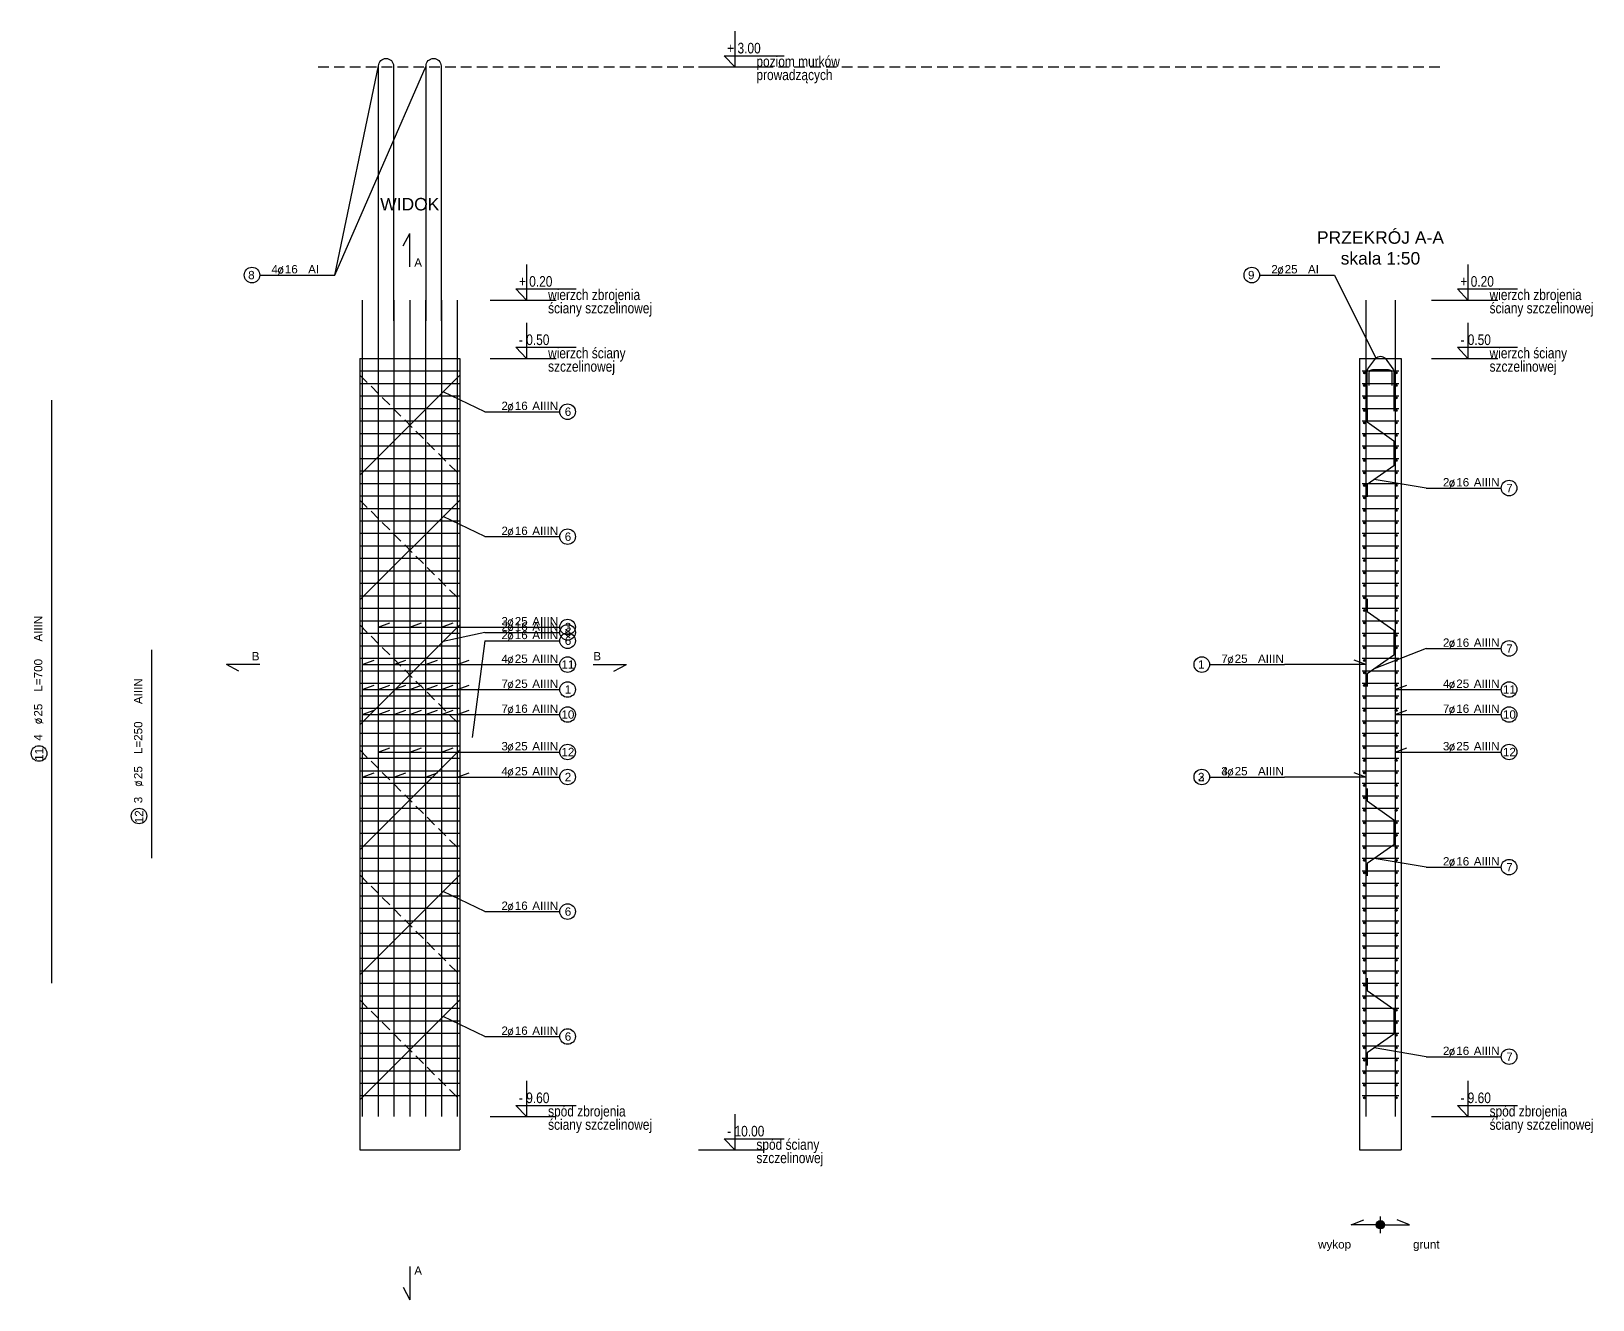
# Model space of a CAD drawing. Extents: x -5033 to 9347, y -16423 to -2430.
# Drawn here: x -1394 to 480, y -16423 to -14900 of the extents above; entities that cross this region are included whole.
import ezdxf
from ezdxf.enums import TextEntityAlignment as Align

# ---------------------------------------------------------------- set-up
doc = ezdxf.new("R2010")
doc.units = 0
doc.header["$MEASUREMENT"] = 0
doc.linetypes.add('DASHED', pattern=[19.05, 12.7, -6.35])
for name, color, linetype in [('__SOL-KOTY_WYSOKOSCIOWE', 4, 'CONTINUOUS'), ('__SOL-OPISY', 4, 'CONTINUOUS'), ('__SOL-PRZERYWANA', 253, 'DASHED'), ('__SOL-WIDOK', 4, 'CONTINUOUS'), ('__SOL-ZBROJENIE', 3, 'CONTINUOUS')]:
    doc.layers.add(name, color=color, linetype=linetype)
doc.styles.add('ARIAL', font='arial.ttf', dxfattribs={"height": 2.5})
doc.styles.add('SIMPLEX', font='SIMPLEX.SHX', dxfattribs={"width": 0.8})
doc.styles.get("Standard").update_dxf_attribs({"font": 'arial.ttf'})

# ---------------------------------------------------------------- blocks, each defined once
blk = doc.blocks.new('OPIS_PRET_BEZ_LINII')
at = {"layer": '__SOL-OPISY'}
blk.add_circle((25.7, 0), 9.36, dxfattribs=at)
at = {"layer": '__SOL-OPISY', "style": 'SIMPLEX', "width": 0.9}
blk.add_text(' %%c ', height=10, dxfattribs=at).set_placement((64.7, -4.8), align=Align.CENTER)
at = {"layer": '__SOL-OPISY', "style": 'ARIAL', "width": 0.8}
blk.add_attdef('NUMER', text='', height=10, dxfattribs=at).set_placement((25.7, 0), align=Align.MIDDLE)
blk.add_attdef('ILOSC', text='', height=10, dxfattribs=at).set_placement((56.9, -5.1), align=Align.RIGHT)
for tag, p in [('SREDNICA', (71, -5.1)), ('DLUGOSC', (95.1, -5.2)), ('STAL', (144.7, -5.2))]:
    blk.add_attdef(tag, p, '', height=10, dxfattribs=at)
blk = doc.blocks.new('OPIS_PRAWY')
at = {"layer": '__SOL-OPISY'}
blk.add_line((0, 0), (90, 0), dxfattribs=at)
blk.add_circle((99.4, 0), 9.36, dxfattribs=at)
at = {"layer": '__SOL-OPISY', "style": 'SIMPLEX', "width": 0.9}
blk.add_text(' %%c ', height=10, dxfattribs=at).set_placement((20.9, 0.5))
at = {"layer": '__SOL-OPISY', "style": 'ARIAL', "width": 0.8}
blk.add_attdef('ILOSC', text='', height=10, dxfattribs=at).set_placement((27.1, 0.1), align=Align.RIGHT)
for tag, p in [('SREDNICA', (35.4, 0.1)), ('STAL', (58.4, 0.5))]:
    blk.add_attdef(tag, p, '', height=10, dxfattribs=at)
for tag, p in [('NUMER', (99.4, 0)), ('DLUGOSC', (52.8, -6.1))]:
    blk.add_attdef(tag, text='', height=10, dxfattribs=at).set_placement(p, align=Align.MIDDLE)
blk = doc.blocks.new('OPIS_LEWY')
at = {"layer": '__SOL-OPISY'}
blk.add_line((-90, 0), (0, 0), dxfattribs=at)
blk.add_circle((-99.4, 0), 9.36, dxfattribs=at)
at = {"layer": '__SOL-OPISY', "style": 'SIMPLEX', "width": 0.9}
blk.add_text(' %%c ', height=10, dxfattribs=at).set_placement((-75, 0.5))
at = {"layer": '__SOL-OPISY', "style": 'ARIAL', "width": 0.8}
for tag, p in [('NUMER', (-99.4, 0)), ('DLUGOSC', (-58.9, -6.6))]:
    blk.add_attdef(tag, text='', height=10, dxfattribs=at).set_placement(p, align=Align.MIDDLE)
blk.add_attdef('ILOSC', text='', height=10, dxfattribs=at).set_placement((-74, 0.1), align=Align.RIGHT)
for tag, p in [('SREDNICA', (-65.8, 0.1)), ('STAL', (-42.7, 0.3))]:
    blk.add_attdef(tag, p, '', height=10, dxfattribs=at)
blk = doc.blocks.new('KOTA')
at = {"layer": '__SOL-KOTY_WYSOKOSCIOWE'}
for p, q in [((0, 33.4), (0, 0)), ((-34, 0), (28, 0)), ((0, 0), (-9.9, 10.4)), ((-9.9, 10.4), (46.5, 10.4))]:
    blk.add_line(p, q, dxfattribs=at)
at = {"layer": '__SOL-KOTY_WYSOKOSCIOWE', "style": 'ARIAL', "width": 0.8}
blk.add_attdef('RZEDNA', (500.5, 15.9), '', height=10.4, dxfattribs=at)

msp = doc.modelspace()

# ---------------------------------------------------------------- hatches: boundary and pattern name
at = {"layer": '__SOL-OPISY'}
msp.add_hatch(color=256, dxfattribs=at).paths.add_polyline_path([(230, -16333, 1), (220, -16333, 1)])
at = {"layer": '__SOL-ZBROJENIE'}
for points in [[(207.2, -15310.5, 1), (204.8, -15310.5, 1)], [(245.2, -15310.5, 1), (242.8, -15310.5, 1)], [(207.2, -15325.5, 1), (204.8, -15325.5, 1)], [(245.2, -15325.5, 1), (242.8, -15325.5, 1)], [(207.2, -15340.5, 1), (204.8, -15340.5, 1)], [(245.2, -15340.5, 1), (242.8, -15340.5, 1)], [(207.2, -15355.5, 1), (204.8, -15355.5, 1)], [(245.2, -15355.5, 1), (242.8, -15355.5, 1)], [(207.2, -15370.5, 1), (204.8, -15370.5, 1)], [(207.2, -15385.5, 1), (204.8, -15385.5, 1)], [(245.2, -15370.5, 1), (242.8, -15370.5, 1)], [(245.2, -15385.5, 1), (242.8, -15385.5, 1)], [(207.2, -15400.5, 1), (204.8, -15400.5, 1)], [(245.2, -15400.5, 1), (242.8, -15400.5, 1)], [(207.2, -15415.5, 1), (204.8, -15415.5, 1)], [(245.2, -15415.5, 1), (242.8, -15415.5, 1)], [(207.2, -15430.5, 1), (204.8, -15430.5, 1)], [(245.2, -15430.5, 1), (242.8, -15430.5, 1)], [(207.2, -15445.5, 1), (204.8, -15445.5, 1)], [(207.2, -15460.5, 1), (204.8, -15460.5, 1)], [(245.2, -15445.5, 1), (242.8, -15445.5, 1)], [(245.2, -15460.5, 1), (242.8, -15460.5, 1)], [(207.2, -15475.5, 1), (204.8, -15475.5, 1)], [(245.2, -15475.5, 1), (242.8, -15475.5, 1)], [(207.2, -15490.5, 1), (204.8, -15490.5, 1)], [(245.2, -15490.5, 1), (242.8, -15490.5, 1)], [(207.2, -15505.5, 1), (204.8, -15505.5, 1)], [(245.2, -15505.5, 1), (242.8, -15505.5, 1)], [(207.2, -15520.5, 1), (204.8, -15520.5, 1)], [(207.2, -15535.5, 1), (204.8, -15535.5, 1)], [(245.2, -15520.5, 1), (242.8, -15520.5, 1)], [(245.2, -15535.5, 1), (242.8, -15535.5, 1)], [(207.2, -15550.5, 1), (204.8, -15550.5, 1)], [(245.2, -15550.5, 1), (242.8, -15550.5, 1)], [(207.2, -15565.5, 1), (204.8, -15565.5, 1)], [(245.2, -15565.5, 1), (242.8, -15565.5, 1)], [(207.2, -15580.5, 1), (204.8, -15580.5, 1)], [(245.2, -15580.5, 1), (242.8, -15580.5, 1)], [(207.2, -15595.5, 1), (204.8, -15595.5, 1)], [(207.2, -15610.5, 1), (204.8, -15610.5, 1)], [(245.2, -15595.5, 1), (242.8, -15595.5, 1)], [(245.2, -15610.5, 1), (242.8, -15610.5, 1)], [(207.2, -15625.5, 1), (204.8, -15625.5, 1)], [(245.2, -15625.5, 1), (242.8, -15625.5, 1)], [(207.2, -15640.5, 1), (204.8, -15640.5, 1)], [(245.2, -15640.5, 1), (242.8, -15640.5, 1)], [(207.2, -15655.5, 1), (204.8, -15655.5, 1)], [(245.2, -15655.5, 1), (242.8, -15655.5, 1)], [(207.2, -15670.5, 1), (204.8, -15670.5, 1)], [(207.2, -15685.5, 1), (204.8, -15685.5, 1)], [(245.2, -15670.5, 1), (242.8, -15670.5, 1)], [(245.2, -15685.5, 1), (242.8, -15685.5, 1)], [(207.2, -15700.5, 1), (204.8, -15700.5, 1)], [(245.2, -15700.5, 1), (242.8, -15700.5, 1)], [(207.2, -15715.5, 1), (204.8, -15715.5, 1)], [(245.2, -15715.5, 1), (242.8, -15715.5, 1)], [(207.2, -15730.5, 1), (204.8, -15730.5, 1)], [(245.2, -15730.5, 1), (242.8, -15730.5, 1)], [(207.2, -15745.5, 1), (204.8, -15745.5, 1)], [(207.2, -15760.5, 1), (204.8, -15760.5, 1)], [(245.2, -15745.5, 1), (242.8, -15745.5, 1)], [(245.2, -15760.5, 1), (242.8, -15760.5, 1)], [(207.2, -15775.5, 1), (204.8, -15775.5, 1)], [(245.2, -15775.5, 1), (242.8, -15775.5, 1)], [(207.2, -15790.5, 1), (204.8, -15790.5, 1)], [(245.2, -15790.5, 1), (242.8, -15790.5, 1)], [(207.2, -15805.5, 1), (204.8, -15805.5, 1)], [(245.2, -15805.5, 1), (242.8, -15805.5, 1)], [(207.2, -15820.5, 1), (204.8, -15820.5, 1)], [(207.2, -15835.5, 1), (204.8, -15835.5, 1)], [(245.2, -15820.5, 1), (242.8, -15820.5, 1)], [(245.2, -15835.5, 1), (242.8, -15835.5, 1)], [(207.2, -15850.5, 1), (204.8, -15850.5, 1)], [(245.2, -15850.5, 1), (242.8, -15850.5, 1)], [(207.2, -15865.5, 1), (204.8, -15865.5, 1)], [(245.2, -15865.5, 1), (242.8, -15865.5, 1)], [(207.2, -15880.5, 1), (204.8, -15880.5, 1)], [(245.2, -15880.5, 1), (242.8, -15880.5, 1)], [(207.2, -15895.5, 1), (204.8, -15895.5, 1)], [(207.2, -15910.5, 1), (204.8, -15910.5, 1)], [(245.2, -15895.5, 1), (242.8, -15895.5, 1)], [(245.2, -15910.5, 1), (242.8, -15910.5, 1)], [(207.2, -15925.5, 1), (204.8, -15925.5, 1)], [(245.2, -15925.5, 1), (242.8, -15925.5, 1)], [(207.2, -15940.5, 1), (204.8, -15940.5, 1)], [(245.2, -15940.5, 1), (242.8, -15940.5, 1)], [(207.2, -15955.5, 1), (204.8, -15955.5, 1)], [(245.2, -15955.5, 1), (242.8, -15955.5, 1)], [(207.2, -15970.5, 1), (204.8, -15970.5, 1)], [(207.2, -15985.5, 1), (204.8, -15985.5, 1)], [(245.2, -15970.5, 1), (242.8, -15970.5, 1)], [(245.2, -15985.5, 1), (242.8, -15985.5, 1)], [(207.2, -16000.5, 1), (204.8, -16000.5, 1)], [(245.2, -16000.5, 1), (242.8, -16000.5, 1)], [(207.2, -16015.5, 1), (204.8, -16015.5, 1)], [(245.2, -16015.5, 1), (242.8, -16015.5, 1)], [(207.2, -16030.5, 1), (204.8, -16030.5, 1)], [(245.2, -16030.5, 1), (242.8, -16030.5, 1)], [(207.2, -16045.5, 1), (204.8, -16045.5, 1)], [(207.2, -16060.5, 1), (204.8, -16060.5, 1)], [(245.2, -16045.5, 1), (242.8, -16045.5, 1)], [(245.2, -16060.5, 1), (242.8, -16060.5, 1)], [(207.2, -16075.5, 1), (204.8, -16075.5, 1)], [(245.2, -16075.5, 1), (242.8, -16075.5, 1)], [(207.2, -16090.5, 1), (204.8, -16090.5, 1)], [(245.2, -16090.5, 1), (242.8, -16090.5, 1)], [(207.2, -16105.5, 1), (204.8, -16105.5, 1)], [(245.2, -16105.5, 1), (242.8, -16105.5, 1)], [(207.2, -16120.5, 1), (204.8, -16120.5, 1)], [(207.2, -16135.5, 1), (204.8, -16135.5, 1)], [(245.2, -16120.5, 1), (242.8, -16120.5, 1)], [(245.2, -16135.5, 1), (242.8, -16135.5, 1)], [(207.2, -16150.5, 1), (204.8, -16150.5, 1)], [(245.2, -16150.5, 1), (242.8, -16150.5, 1)], [(207.2, -16165.5, 1), (204.8, -16165.5, 1)], [(245.2, -16165.5, 1), (242.8, -16165.5, 1)], [(207.2, -16180.5, 1), (204.8, -16180.5, 1)], [(245.2, -16180.5, 1), (242.8, -16180.5, 1)]]:
    msp.add_hatch(color=256, dxfattribs=at).paths.add_polyline_path(points)

# ---------------------------------------------------------------- linework, layer by layer
at = {"layer": '__SOL-OPISY'}
for p, q in [((-1030, -15193), (-977.5, -14942)), ((-1030, -15193), (-920.5, -14942)), ((-948, -15158), (-940, -15143)), ((-940, -15183), (-940, -15143)), ((170, -15193), (219.4, -15292.9)), ((-850, -15357), (-900, -15333)), ((280, -15448.7), (217.52, -15438.2)), ((-850, -15507), (-900, -15483)), ((-978, -15615.5), (-963.9, -15610.4)), ((-940, -15615.5), (-925.9, -15610.4)), ((-902, -15615.5), (-887.9, -15610.4)), ((-978, -15615.5), (-850, -15615.5)), ((-850, -15622), (-900, -15633)), ((-850, -15632), (-865, -15748)), ((280, -15641.2), (217.52, -15665.7)), ((-1120, -15660.5), (-1160, -15660.5)), ((-1145, -15668.5), (-1160, -15660.5)), ((-997, -15660.5), (-982.9, -15655.4)), ((-997, -15660.5), (-850, -15660.5)), ((-959, -15660.5), (-944.9, -15655.4)), ((-921, -15660.5), (-906.9, -15655.4)), ((-883, -15660.5), (-868.9, -15655.4)), ((-720, -15660.5), (-680, -15660.5)), ((-695, -15668.5), (-680, -15660.5)), ((207.5, -15660.5), (110, -15660.5)), ((207.5, -15660.5), (193.41, -15655.4)), ((-997, -15690.5), (-982.9, -15685.4)), ((-978, -15690.5), (-963.9, -15685.4)), ((-959, -15690.5), (-944.9, -15685.4)), ((-940, -15690.5), (-925.9, -15685.4)), ((-921, -15690.5), (-906.9, -15685.4)), ((-902, -15690.5), (-887.9, -15685.4)), ((-883, -15690.5), (-868.9, -15685.4)), ((242.5, -15690.5), (256.6, -15685.4)), ((-997, -15690.5), (-850, -15690.5)), ((242.5, -15690.5), (280, -15690.5)), ((-997, -15720.5), (-982.9, -15715.4)), ((-997, -15720.5), (-850, -15720.5)), ((-978, -15720.5), (-963.9, -15715.4)), ((-959, -15720.5), (-944.9, -15715.4)), ((-940, -15720.5), (-925.9, -15715.4)), ((-921, -15720.5), (-906.9, -15715.4)), ((-902, -15720.5), (-887.9, -15715.4)), ((-883, -15720.5), (-868.9, -15715.4)), ((242.5, -15720.5), (256.6, -15715.4)), ((242.5, -15720.5), (280, -15720.5)), ((-978, -15765.5), (-963.9, -15760.4)), ((-940, -15765.5), (-925.9, -15760.4)), ((-902, -15765.5), (-887.9, -15760.4)), ((242.5, -15765.5), (256.6, -15760.4)), ((-978, -15765.5), (-850, -15765.5)), ((242.5, -15765.5), (280, -15765.5)), ((-997, -15795.5), (-982.9, -15790.4)), ((-997, -15795.5), (-850, -15795.5)), ((-959, -15795.5), (-944.9, -15790.4)), ((-921, -15795.5), (-906.9, -15790.4)), ((-883, -15795.5), (-868.9, -15790.4)), ((207.5, -15795.5), (110, -15795.5)), ((207.5, -15795.5), (110, -15795.5)), ((207.5, -15795.5), (193.41, -15790.4)), ((207.5, -15795.5), (193.41, -15790.4)), ((280, -15903.7), (217.52, -15893.2)), ((-850, -15957), (-900, -15933)), ((-850, -16107), (-900, -16083)), ((280, -16131.2), (217.52, -16120.7)), ((225, -16343), (225, -16323)), ((190, -16333), (205, -16327)), ((225, -16333), (190, -16333)), ((225, -16333), (260, -16333)), ((260, -16333), (245, -16327)), ((-940, -16383), (-940, -16423)), ((-948, -16408), (-940, -16423))]:
    msp.add_line(p, q, dxfattribs=at)
msp.add_circle((225, -16333), 5, dxfattribs=at)
at = {"layer": '__SOL-PRZERYWANA'}
msp.add_line((-1050, -14943), (300, -14943), dxfattribs=at)
for points in [[(-1000, -15293), (-1000, -15313), (-880, -15433), (-880, -15453)], [(-1000, -15443), (-1000, -15463), (-880, -15583), (-880, -15603)], [(-1000, -15593), (-1000, -15613), (-880, -15733), (-880, -15753)], [(-1000, -15743), (-1000, -15763), (-880, -15883), (-880, -15903)], [(-1000, -15893), (-1000, -15913), (-880, -16033), (-880, -16053)], [(-1000, -16043), (-1000, -16063), (-880, -16183), (-880, -16203)]]:
    msp.add_lwpolyline(points, dxfattribs=at)
at = {"layer": '__SOL-WIDOK'}
for p, q in [((-1000, -15293), (-1000, -16243)), ((-1000, -15293), (-880, -15293)), ((-880, -15293), (-880, -16243)), ((200, -15293), (200, -16243)), ((200, -15293), (250, -15293)), ((250, -15293), (250, -16243)), ((-1000, -16243), (-880, -16243)), ((200, -16243), (250, -16243))]:
    msp.add_line(p, q, dxfattribs=at)
at = {"layer": '__SOL-ZBROJENIE'}
for p, q in [((-997, -15223), (-997, -16203)), ((-978, -15223), (-978, -16203)), ((-959, -15223), (-959, -16203)), ((-940, -15223), (-940, -16203)), ((-921, -15223), (-921, -16203)), ((-902, -15223), (-902, -16203)), ((-883, -15223), (-883, -16203)), ((207.5, -15223), (207.5, -16203)), ((242.5, -15223), (242.5, -16203)), ((-1000, -15308), (-880, -15308)), ((203, -15308), (247, -15308)), ((-1000, -15323), (-880, -15323)), ((203, -15323), (247, -15323)), ((-1370, -15343), (-1370, -16043)), ((-1000, -15338), (-880, -15338)), ((203, -15338), (247, -15338)), ((-1000, -15353), (-880, -15353)), ((-1000, -15368), (-880, -15368)), ((203, -15353), (247, -15353)), ((203, -15368), (247, -15368)), ((-1000, -15383), (-880, -15383)), ((203, -15383), (247, -15383)), ((-1000, -15398), (-880, -15398)), ((203, -15398), (247, -15398)), ((-1000, -15413), (-880, -15413)), ((203, -15413), (247, -15413)), ((-1000, -15428), (-880, -15428)), ((-1000, -15443), (-880, -15443)), ((203, -15428), (247, -15428)), ((203, -15443), (247, -15443)), ((-1000, -15458), (-880, -15458)), ((203, -15458), (247, -15458)), ((-1000, -15473), (-880, -15473)), ((203, -15473), (247, -15473)), ((-1000, -15488), (-880, -15488)), ((203, -15488), (247, -15488)), ((-1000, -15503), (-880, -15503)), ((-1000, -15518), (-880, -15518)), ((203, -15503), (247, -15503)), ((203, -15518), (247, -15518)), ((-1000, -15533), (-880, -15533)), ((203, -15533), (247, -15533)), ((-1000, -15548), (-880, -15548)), ((203, -15548), (247, -15548)), ((-1000, -15563), (-880, -15563)), ((203, -15563), (247, -15563)), ((-1000, -15578), (-880, -15578)), ((-1000, -15593), (-880, -15593)), ((203, -15578), (247, -15578)), ((203, -15593), (247, -15593)), ((-1000, -15608), (-880, -15608)), ((203, -15608), (247, -15608)), ((-1000, -15623), (-880, -15623)), ((203, -15623), (247, -15623)), ((-1250, -15643), (-1250, -15893)), ((-1000, -15638), (-880, -15638)), ((203, -15638), (247, -15638)), ((-1000, -15653), (-880, -15653)), ((-1000, -15668), (-880, -15668)), ((203, -15653), (247, -15653)), ((203, -15668), (247, -15668)), ((-1000, -15683), (-880, -15683)), ((203, -15683), (247, -15683)), ((-1000, -15698), (-880, -15698)), ((203, -15698), (247, -15698)), ((-1000, -15713), (-880, -15713)), ((203, -15713), (247, -15713)), ((-1000, -15728), (-880, -15728)), ((-1000, -15743), (-880, -15743)), ((203, -15728), (247, -15728)), ((203, -15743), (247, -15743)), ((-1000, -15758), (-880, -15758)), ((203, -15758), (247, -15758)), ((-1000, -15773), (-880, -15773)), ((203, -15773), (247, -15773)), ((-1000, -15788), (-880, -15788)), ((203, -15788), (247, -15788)), ((-1000, -15803), (-880, -15803)), ((-1000, -15818), (-880, -15818)), ((203, -15803), (247, -15803)), ((203, -15818), (247, -15818)), ((-1000, -15833), (-880, -15833)), ((203, -15833), (247, -15833)), ((-1000, -15848), (-880, -15848)), ((203, -15848), (247, -15848)), ((-1000, -15863), (-880, -15863)), ((203, -15863), (247, -15863)), ((-1000, -15878), (-880, -15878)), ((-1000, -15893), (-880, -15893)), ((203, -15878), (247, -15878)), ((203, -15893), (247, -15893)), ((-1000, -15908), (-880, -15908)), ((203, -15908), (247, -15908)), ((-1000, -15923), (-880, -15923)), ((203, -15923), (247, -15923)), ((-1000, -15938), (-880, -15938)), ((203, -15938), (247, -15938)), ((-1000, -15953), (-880, -15953)), ((-1000, -15968), (-880, -15968)), ((203, -15953), (247, -15953)), ((203, -15968), (247, -15968)), ((-1000, -15983), (-880, -15983)), ((203, -15983), (247, -15983)), ((-1000, -15998), (-880, -15998)), ((203, -15998), (247, -15998)), ((-1000, -16013), (-880, -16013)), ((203, -16013), (247, -16013)), ((-1000, -16028), (-880, -16028)), ((-1000, -16043), (-880, -16043)), ((203, -16028), (247, -16028)), ((203, -16043), (247, -16043)), ((-1000, -16058), (-880, -16058)), ((203, -16058), (247, -16058)), ((-1000, -16073), (-880, -16073)), ((203, -16073), (247, -16073)), ((-1000, -16088), (-880, -16088)), ((203, -16088), (247, -16088)), ((-1000, -16103), (-880, -16103)), ((-1000, -16118), (-880, -16118)), ((203, -16103), (247, -16103)), ((203, -16118), (247, -16118)), ((-1000, -16133), (-880, -16133)), ((203, -16133), (247, -16133)), ((-1000, -16148), (-880, -16148)), ((203, -16148), (247, -16148)), ((-1000, -16163), (-880, -16163)), ((203, -16163), (247, -16163)), ((-1000, -16178), (-880, -16178)), ((203, -16178), (247, -16178))]:
    msp.add_line(p, q, dxfattribs=at)
for points in [[(-977.5, -15247.9), (-977.5, -14942, -1), (-959.5, -14942), (-959.5, -15247.9)], [(-920.5, -15247.9), (-920.5, -14942, -1), (-902.5, -14942), (-902.5, -15247.9)], [(209, -15356.5), (209, -15308, -0.16), (210, -15305.4), (219.4, -15292.9, -0.45), (230.6, -15292.9), (240, -15305.4, -0.16), (241, -15308), (241, -15356.5)], [(211.5, -15325.5), (211.5, -15310.5, -0.48), (215.5, -15306.5), (234.5, -15306.5, -0.48), (238.5, -15310.5), (238.5, -15325.5)]]:
    msp.add_lwpolyline(points, format="xyb", dxfattribs=at)
for points in [[(-880, -15293), (-880, -15313), (-1000, -15433), (-1000, -15453)], [(209, -15354.3), (209, -15369.3), (241, -15391.8), (241, -15421.8), (209, -15444.2), (209, -15459.2)], [(-880, -15443), (-880, -15463), (-1000, -15583), (-1000, -15603)], [(-880, -15593), (-880, -15613), (-1000, -15733), (-1000, -15753)], [(209, -15581.8), (209, -15596.8), (241, -15619.2), (241, -15649.2), (209, -15671.7), (209, -15686.7)], [(-880, -15743), (-880, -15763), (-1000, -15883), (-1000, -15903)], [(209, -15809.3), (209, -15824.3), (241, -15846.8), (241, -15876.8), (209, -15899.2), (209, -15914.2)], [(-880, -15893), (-880, -15913), (-1000, -16033), (-1000, -16053)], [(-880, -16043), (-880, -16063), (-1000, -16183), (-1000, -16203)], [(209, -16036.8), (209, -16051.8), (241, -16074.2), (241, -16104.2), (209, -16126.7), (209, -16141.7)]]:
    msp.add_lwpolyline(points, dxfattribs=at)
for centre in [(206, -15310.5), (244, -15310.5), (206, -15325.5), (244, -15325.5), (206, -15340.5), (244, -15340.5), (206, -15355.5), (244, -15355.5), (206, -15370.5), (206, -15385.5), (244, -15370.5), (244, -15385.5), (206, -15400.5), (244, -15400.5), (206, -15415.5), (244, -15415.5), (206, -15430.5), (244, -15430.5), (206, -15445.5), (206, -15460.5), (244, -15445.5), (244, -15460.5), (206, -15475.5), (244, -15475.5), (206, -15490.5), (244, -15490.5), (206, -15505.5), (244, -15505.5), (206, -15520.5), (206, -15535.5), (244, -15520.5), (244, -15535.5), (206, -15550.5), (244, -15550.5), (206, -15565.5), (244, -15565.5), (206, -15580.5), (244, -15580.5), (206, -15595.5), (206, -15610.5), (244, -15595.5), (244, -15610.5), (206, -15625.5), (244, -15625.5), (206, -15640.5), (244, -15640.5), (206, -15655.5), (244, -15655.5), (206, -15670.5), (206, -15685.5), (244, -15670.5), (244, -15685.5), (206, -15700.5), (244, -15700.5), (206, -15715.5), (244, -15715.5), (206, -15730.5), (244, -15730.5), (206, -15745.5), (206, -15760.5), (244, -15745.5), (244, -15760.5), (206, -15775.5), (244, -15775.5), (206, -15790.5), (244, -15790.5), (206, -15805.5), (244, -15805.5), (206, -15820.5), (206, -15835.5), (244, -15820.5), (244, -15835.5), (206, -15850.5), (244, -15850.5), (206, -15865.5), (244, -15865.5), (206, -15880.5), (244, -15880.5), (206, -15895.5), (206, -15910.5), (244, -15895.5), (244, -15910.5), (206, -15925.5), (244, -15925.5), (206, -15940.5), (244, -15940.5), (206, -15955.5), (244, -15955.5), (206, -15970.5), (206, -15985.5), (244, -15970.5), (244, -15985.5), (206, -16000.5), (244, -16000.5), (206, -16015.5), (244, -16015.5), (206, -16030.5), (244, -16030.5), (206, -16045.5), (206, -16060.5), (244, -16045.5), (244, -16060.5), (206, -16075.5), (244, -16075.5), (206, -16090.5), (244, -16090.5), (206, -16105.5), (244, -16105.5), (206, -16120.5), (206, -16135.5), (244, -16120.5), (244, -16135.5), (206, -16150.5), (244, -16150.5), (206, -16165.5), (244, -16165.5), (206, -16180.5), (244, -16180.5)]:
    msp.add_circle(centre, 1.2, dxfattribs=at)

# ---------------------------------------------------------------- block references
at = {"layer": '__SOL-KOTY_WYSOKOSCIOWE'}
ref = msp.add_blockref('KOTA', (-550, -14943), dxfattribs=dict(at, xscale=1.28, yscale=1.28, zscale=1.28))
ref.add_attrib('RZEDNA', '+ 3.00', (-559, -14927), dxfattribs={"height": 12.8, "style": 'ARIAL', "width": 0.8})
ref.add_attrib('OPIS1', 'poziom murków', (-524, -14943), dxfattribs={"height": 12.8, "style": 'ARIAL', "width": 0.8})
ref.add_attrib('OPIS2', 'prowadzących', (-524, -14959), dxfattribs={"height": 12.8, "style": 'ARIAL', "width": 0.8})
ref = msp.add_blockref('KOTA', (-800, -15223), dxfattribs=dict(at, xscale=1.28, yscale=1.28, zscale=1.28))
ref.add_attrib('RZEDNA', '+ 0.20', (-809, -15207), dxfattribs={"height": 12.8, "style": 'ARIAL', "width": 0.8})
ref.add_attrib('OPIS1', 'wierzch zbrojenia', (-774, -15223), dxfattribs={"height": 12.8, "style": 'ARIAL', "width": 0.8})
ref.add_attrib('OPIS2', 'ściany szczelinowej', (-774, -15239), dxfattribs={"height": 12.8, "style": 'ARIAL', "width": 0.8})
ref = msp.add_blockref('KOTA', (330, -15223), dxfattribs=dict(at, xscale=1.28, yscale=1.28, zscale=1.28))
ref.add_attrib('RZEDNA', '+ 0.20', (321, -15207), dxfattribs={"height": 12.8, "style": 'ARIAL', "width": 0.8})
ref.add_attrib('OPIS1', 'wierzch zbrojenia', (356, -15223), dxfattribs={"height": 12.8, "style": 'ARIAL', "width": 0.8})
ref.add_attrib('OPIS2', 'ściany szczelinowej', (356, -15239), dxfattribs={"height": 12.8, "style": 'ARIAL', "width": 0.8})
ref = msp.add_blockref('KOTA', (-800, -15293), dxfattribs=dict(at, xscale=1.28, yscale=1.28, zscale=1.28))
ref.add_attrib('RZEDNA', '- 0.50', (-809, -15277), dxfattribs={"height": 12.8, "style": 'ARIAL', "width": 0.8})
ref.add_attrib('OPIS1', 'wierzch ściany', (-774, -15293), dxfattribs={"height": 12.8, "style": 'ARIAL', "width": 0.8})
ref.add_attrib('OPIS2', 'szczelinowej', (-774, -15309), dxfattribs={"height": 12.8, "style": 'ARIAL', "width": 0.8})
ref = msp.add_blockref('KOTA', (330, -15293), dxfattribs=dict(at, xscale=1.28, yscale=1.28, zscale=1.28))
ref.add_attrib('RZEDNA', '- 0.50', (321, -15277), dxfattribs={"height": 12.8, "style": 'ARIAL', "width": 0.8})
ref.add_attrib('OPIS1', 'wierzch ściany', (356, -15293), dxfattribs={"height": 12.8, "style": 'ARIAL', "width": 0.8})
ref.add_attrib('OPIS2', 'szczelinowej', (356, -15309), dxfattribs={"height": 12.8, "style": 'ARIAL', "width": 0.8})
ref = msp.add_blockref('KOTA', (-800, -16203), dxfattribs=dict(at, xscale=1.28, yscale=1.28, zscale=1.28))
ref.add_attrib('RZEDNA', '- 9.60', (-809, -16187), dxfattribs={"height": 12.8, "style": 'ARIAL', "width": 0.8})
ref.add_attrib('OPIS1', 'spód zbrojenia', (-774, -16203), dxfattribs={"height": 12.8, "style": 'ARIAL', "width": 0.8})
ref.add_attrib('OPIS2', 'ściany szczelinowej', (-774, -16219), dxfattribs={"height": 12.8, "style": 'ARIAL', "width": 0.8})
ref = msp.add_blockref('KOTA', (330, -16203), dxfattribs=dict(at, xscale=1.28, yscale=1.28, zscale=1.28))
ref.add_attrib('RZEDNA', '- 9.60', (321, -16187), dxfattribs={"height": 12.8, "style": 'ARIAL', "width": 0.8})
ref.add_attrib('OPIS1', 'spód zbrojenia', (356, -16203), dxfattribs={"height": 12.8, "style": 'ARIAL', "width": 0.8})
ref.add_attrib('OPIS2', 'ściany szczelinowej', (356, -16219), dxfattribs={"height": 12.8, "style": 'ARIAL', "width": 0.8})
ref = msp.add_blockref('KOTA', (-550, -16243), dxfattribs=dict(at, xscale=1.28, yscale=1.28, zscale=1.28))
ref.add_attrib('RZEDNA', '- 10.00', (-559, -16227), dxfattribs={"height": 12.8, "style": 'ARIAL', "width": 0.8})
ref.add_attrib('OPIS1', 'spód ściany', (-524, -16243), dxfattribs={"height": 12.8, "style": 'ARIAL', "width": 0.8})
ref.add_attrib('OPIS2', 'szczelinowej', (-524, -16259), dxfattribs={"height": 12.8, "style": 'ARIAL', "width": 0.8})
at = {"layer": '__SOL-OPISY'}
ref = msp.add_blockref('OPIS_LEWY', (-1030, -15193), dxfattribs=at)
ref.add_attrib('ILOSC', '4', (-1106, -15191), dxfattribs={"height": 10, "style": 'ARIAL'})
ref.add_attrib('SREDNICA', '16', (-1090, -15191), dxfattribs={"height": 10, "style": 'ARIAL'})
ref.add_attrib('STAL', 'AI', (-1062, -15191), dxfattribs={"height": 10, "style": 'ARIAL'})
ref.add_attrib('NUMER', '8', (-1134, -15198), dxfattribs={"height": 10, "style": 'ARIAL'})
ref = msp.add_blockref('OPIS_LEWY', (170, -15193), dxfattribs=at)
ref.add_attrib('ILOSC', '2', (94, -15191), dxfattribs={"height": 10, "style": 'ARIAL'})
ref.add_attrib('SREDNICA', '25', (110, -15191), dxfattribs={"height": 10, "style": 'ARIAL'})
ref.add_attrib('STAL', 'AI', (138, -15191), dxfattribs={"height": 10, "style": 'ARIAL'})
ref.add_attrib('NUMER', '9', (66, -15198), dxfattribs={"height": 10, "style": 'ARIAL'})
ref = msp.add_blockref('OPIS_PRAWY', (-850, -15357), dxfattribs=at)
ref.add_attrib('ILOSC', '2', (-830, -15355), dxfattribs={"height": 10, "style": 'ARIAL'})
ref.add_attrib('SREDNICA', '16', (-814, -15355), dxfattribs={"height": 10, "style": 'ARIAL'})
ref.add_attrib('STAL', 'AIIIN', (-793, -15355), dxfattribs={"height": 10, "style": 'ARIAL'})
ref.add_attrib('NUMER', '6', (-754, -15362), dxfattribs={"height": 10, "style": 'ARIAL'})
ref = msp.add_blockref('OPIS_PRAWY', (280, -15448.7), dxfattribs=at)
ref.add_attrib('ILOSC', '2', (300, -15446.7), dxfattribs={"height": 10, "style": 'ARIAL'})
ref.add_attrib('SREDNICA', '16', (316, -15446.7), dxfattribs={"height": 10, "style": 'ARIAL'})
ref.add_attrib('STAL', 'AIIIN', (337, -15446.7), dxfattribs={"height": 10, "style": 'ARIAL'})
ref.add_attrib('NUMER', '7', (376, -15453.7), dxfattribs={"height": 10, "style": 'ARIAL'})
ref = msp.add_blockref('OPIS_PRAWY', (-850, -15507), dxfattribs=at)
ref.add_attrib('ILOSC', '2', (-830, -15505), dxfattribs={"height": 10, "style": 'ARIAL'})
ref.add_attrib('SREDNICA', '16', (-814, -15505), dxfattribs={"height": 10, "style": 'ARIAL'})
ref.add_attrib('STAL', 'AIIIN', (-793, -15505), dxfattribs={"height": 10, "style": 'ARIAL'})
ref.add_attrib('NUMER', '6', (-754, -15512), dxfattribs={"height": 10, "style": 'ARIAL'})
ref = msp.add_blockref('OPIS_PRET_BEZ_LINII', (-1385, -15793), dxfattribs=dict(at, rotation=90))
ref.add_attrib('NUMER', '11', (-1380, -15776), dxfattribs={"height": 10, "rotation": 90, "style": 'ARIAL'})
ref.add_attrib('ILOSC', '4', (-1381, -15752), dxfattribs={"height": 10, "rotation": 90, "style": 'ARIAL'})
ref.add_attrib('SREDNICA', '25', (-1381, -15723), dxfattribs={"height": 10, "rotation": 90, "style": 'ARIAL'})
ref.add_attrib('DLUGOSC', 'L=700', (-1381, -15693), dxfattribs={"height": 10, "rotation": 90, "style": 'ARIAL'})
ref.add_attrib('STAL', 'AIIIN', (-1381, -15633), dxfattribs={"height": 10, "rotation": 90, "style": 'ARIAL'})
ref = msp.add_blockref('OPIS_PRAWY', (-850, -15615.5), dxfattribs=at)
ref.add_attrib('ILOSC', '3', (-830, -15613.5), dxfattribs={"height": 10, "style": 'ARIAL'})
ref.add_attrib('SREDNICA', '25', (-814, -15613.5), dxfattribs={"height": 10, "style": 'ARIAL'})
ref.add_attrib('STAL', 'AIIIN', (-793, -15613.5), dxfattribs={"height": 10, "style": 'ARIAL'})
ref.add_attrib('NUMER', '3', (-754, -15620.5), dxfattribs={"height": 10, "style": 'ARIAL'})
ref = msp.add_blockref('OPIS_PRAWY', (-850, -15622), dxfattribs=at)
ref.add_attrib('ILOSC', '2', (-830, -15620), dxfattribs={"height": 10, "style": 'ARIAL'})
ref.add_attrib('SREDNICA', '16', (-814, -15620), dxfattribs={"height": 10, "style": 'ARIAL'})
ref.add_attrib('STAL', 'AIIIN', (-793, -15620), dxfattribs={"height": 10, "style": 'ARIAL'})
ref.add_attrib('NUMER', '6', (-754, -15627), dxfattribs={"height": 10, "style": 'ARIAL'})
ref = msp.add_blockref('OPIS_PRAWY', (-850, -15632), dxfattribs=at)
ref.add_attrib('ILOSC', '2', (-830, -15630), dxfattribs={"height": 10, "style": 'ARIAL'})
ref.add_attrib('SREDNICA', '16', (-814, -15630), dxfattribs={"height": 10, "style": 'ARIAL'})
ref.add_attrib('STAL', 'AIIIN', (-793, -15630), dxfattribs={"height": 10, "style": 'ARIAL'})
ref.add_attrib('NUMER', '6', (-754, -15637), dxfattribs={"height": 10, "style": 'ARIAL'})
ref = msp.add_blockref('OPIS_PRAWY', (280, -15641.2), dxfattribs=at)
ref.add_attrib('ILOSC', '2', (300, -15639.2), dxfattribs={"height": 10, "style": 'ARIAL'})
ref.add_attrib('SREDNICA', '16', (316, -15639.2), dxfattribs={"height": 10, "style": 'ARIAL'})
ref.add_attrib('STAL', 'AIIIN', (337, -15639.2), dxfattribs={"height": 10, "style": 'ARIAL'})
ref.add_attrib('NUMER', '7', (376, -15646.2), dxfattribs={"height": 10, "style": 'ARIAL'})
ref = msp.add_blockref('OPIS_PRAWY', (-850, -15660.5), dxfattribs=at)
ref.add_attrib('ILOSC', '4', (-830, -15658.5), dxfattribs={"height": 10, "style": 'ARIAL'})
ref.add_attrib('SREDNICA', '25', (-814, -15658.5), dxfattribs={"height": 10, "style": 'ARIAL'})
ref.add_attrib('STAL', 'AIIIN', (-793, -15658.5), dxfattribs={"height": 10, "style": 'ARIAL'})
ref.add_attrib('NUMER', '11', (-758, -15665.5), dxfattribs={"height": 10, "style": 'ARIAL'})
ref = msp.add_blockref('OPIS_LEWY', (110, -15660.5), dxfattribs=at)
ref.add_attrib('ILOSC', '7', (34, -15658.5), dxfattribs={"height": 10, "style": 'ARIAL'})
ref.add_attrib('SREDNICA', '25', (50, -15658.5), dxfattribs={"height": 10, "style": 'ARIAL'})
ref.add_attrib('STAL', 'AIIIN', (78, -15658.5), dxfattribs={"height": 10, "style": 'ARIAL'})
ref.add_attrib('NUMER', '1', (6, -15665.5), dxfattribs={"height": 10, "style": 'ARIAL'})
ref = msp.add_blockref('OPIS_PRET_BEZ_LINII', (-1265, -15868), dxfattribs=dict(at, rotation=90))
ref.add_attrib('NUMER', '12', (-1260, -15851), dxfattribs={"height": 10, "rotation": 90, "style": 'ARIAL'})
ref.add_attrib('ILOSC', '3', (-1261, -15827), dxfattribs={"height": 10, "rotation": 90, "style": 'ARIAL'})
ref.add_attrib('SREDNICA', '25', (-1261, -15798), dxfattribs={"height": 10, "rotation": 90, "style": 'ARIAL'})
ref.add_attrib('DLUGOSC', 'L=250', (-1261, -15768), dxfattribs={"height": 10, "rotation": 90, "style": 'ARIAL'})
ref.add_attrib('STAL', 'AIIIN', (-1261, -15708), dxfattribs={"height": 10, "rotation": 90, "style": 'ARIAL'})
ref = msp.add_blockref('OPIS_PRAWY', (-850, -15690.5), dxfattribs=at)
ref.add_attrib('ILOSC', '7', (-830, -15688.5), dxfattribs={"height": 10, "style": 'ARIAL'})
ref.add_attrib('SREDNICA', '25', (-814, -15688.5), dxfattribs={"height": 10, "style": 'ARIAL'})
ref.add_attrib('STAL', 'AIIIN', (-793, -15688.5), dxfattribs={"height": 10, "style": 'ARIAL'})
ref.add_attrib('NUMER', '1', (-754, -15695.5), dxfattribs={"height": 10, "style": 'ARIAL'})
ref = msp.add_blockref('OPIS_PRAWY', (280, -15690.5), dxfattribs=at)
ref.add_attrib('ILOSC', '4', (300, -15688.5), dxfattribs={"height": 10, "style": 'ARIAL'})
ref.add_attrib('SREDNICA', '25', (316, -15688.5), dxfattribs={"height": 10, "style": 'ARIAL'})
ref.add_attrib('STAL', 'AIIIN', (337, -15688.5), dxfattribs={"height": 10, "style": 'ARIAL'})
ref.add_attrib('NUMER', '11', (372, -15695.5), dxfattribs={"height": 10, "style": 'ARIAL'})
ref = msp.add_blockref('OPIS_PRAWY', (-850, -15720.5), dxfattribs=at)
ref.add_attrib('ILOSC', '7', (-830, -15718.5), dxfattribs={"height": 10, "style": 'ARIAL'})
ref.add_attrib('SREDNICA', '16', (-814, -15718.5), dxfattribs={"height": 10, "style": 'ARIAL'})
ref.add_attrib('STAL', 'AIIIN', (-793, -15718.5), dxfattribs={"height": 10, "style": 'ARIAL'})
ref.add_attrib('NUMER', '10', (-758, -15725.5), dxfattribs={"height": 10, "style": 'ARIAL'})
ref = msp.add_blockref('OPIS_PRAWY', (280, -15720.5), dxfattribs=at)
ref.add_attrib('ILOSC', '7', (300, -15718.5), dxfattribs={"height": 10, "style": 'ARIAL'})
ref.add_attrib('SREDNICA', '16', (316, -15718.5), dxfattribs={"height": 10, "style": 'ARIAL'})
ref.add_attrib('STAL', 'AIIIN', (337, -15718.5), dxfattribs={"height": 10, "style": 'ARIAL'})
ref.add_attrib('NUMER', '10', (372, -15725.5), dxfattribs={"height": 10, "style": 'ARIAL'})
ref = msp.add_blockref('OPIS_PRAWY', (-850, -15765.5), dxfattribs=at)
ref.add_attrib('ILOSC', '3', (-830, -15763.5), dxfattribs={"height": 10, "style": 'ARIAL'})
ref.add_attrib('SREDNICA', '25', (-814, -15763.5), dxfattribs={"height": 10, "style": 'ARIAL'})
ref.add_attrib('STAL', 'AIIIN', (-793, -15763.5), dxfattribs={"height": 10, "style": 'ARIAL'})
ref.add_attrib('NUMER', '12', (-758, -15770.5), dxfattribs={"height": 10, "style": 'ARIAL'})
ref = msp.add_blockref('OPIS_PRAWY', (280, -15765.5), dxfattribs=at)
ref.add_attrib('ILOSC', '3', (300, -15763.5), dxfattribs={"height": 10, "style": 'ARIAL'})
ref.add_attrib('SREDNICA', '25', (316, -15763.5), dxfattribs={"height": 10, "style": 'ARIAL'})
ref.add_attrib('STAL', 'AIIIN', (337, -15763.5), dxfattribs={"height": 10, "style": 'ARIAL'})
ref.add_attrib('NUMER', '12', (372, -15770.5), dxfattribs={"height": 10, "style": 'ARIAL'})
ref = msp.add_blockref('OPIS_PRAWY', (-850, -15795.5), dxfattribs=at)
ref.add_attrib('ILOSC', '4', (-830, -15793.5), dxfattribs={"height": 10, "style": 'ARIAL'})
ref.add_attrib('SREDNICA', '25', (-814, -15793.5), dxfattribs={"height": 10, "style": 'ARIAL'})
ref.add_attrib('STAL', 'AIIIN', (-793, -15793.5), dxfattribs={"height": 10, "style": 'ARIAL'})
ref.add_attrib('NUMER', '2', (-754, -15800.5), dxfattribs={"height": 10, "style": 'ARIAL'})
ref = msp.add_blockref('OPIS_LEWY', (110, -15795.5), dxfattribs=at)
ref.add_attrib('ILOSC', '4', (34, -15793.5), dxfattribs={"height": 10, "style": 'ARIAL'})
ref.add_attrib('SREDNICA', '25', (50, -15793.5), dxfattribs={"height": 10, "style": 'ARIAL'})
ref.add_attrib('STAL', 'AIIIN', (78, -15793.5), dxfattribs={"height": 10, "style": 'ARIAL'})
ref.add_attrib('NUMER', '2', (6, -15800.5), dxfattribs={"height": 10, "style": 'ARIAL'})
ref = msp.add_blockref('OPIS_LEWY', (110, -15795.5), dxfattribs=at)
ref.add_attrib('ILOSC', '3', (34, -15793.5), dxfattribs={"height": 10, "style": 'ARIAL'})
ref.add_attrib('SREDNICA', '25', (50, -15793.5), dxfattribs={"height": 10, "style": 'ARIAL'})
ref.add_attrib('STAL', 'AIIIN', (78, -15793.5), dxfattribs={"height": 10, "style": 'ARIAL'})
ref.add_attrib('NUMER', '3', (6, -15800.5), dxfattribs={"height": 10, "style": 'ARIAL'})
ref = msp.add_blockref('OPIS_PRAWY', (280, -15903.7), dxfattribs=at)
ref.add_attrib('ILOSC', '2', (300, -15901.7), dxfattribs={"height": 10, "style": 'ARIAL'})
ref.add_attrib('SREDNICA', '16', (316, -15901.7), dxfattribs={"height": 10, "style": 'ARIAL'})
ref.add_attrib('STAL', 'AIIIN', (337, -15901.7), dxfattribs={"height": 10, "style": 'ARIAL'})
ref.add_attrib('NUMER', '7', (376, -15908.7), dxfattribs={"height": 10, "style": 'ARIAL'})
ref = msp.add_blockref('OPIS_PRAWY', (-850, -15957), dxfattribs=at)
ref.add_attrib('ILOSC', '2', (-830, -15955), dxfattribs={"height": 10, "style": 'ARIAL'})
ref.add_attrib('SREDNICA', '16', (-814, -15955), dxfattribs={"height": 10, "style": 'ARIAL'})
ref.add_attrib('STAL', 'AIIIN', (-793, -15955), dxfattribs={"height": 10, "style": 'ARIAL'})
ref.add_attrib('NUMER', '6', (-754, -15962), dxfattribs={"height": 10, "style": 'ARIAL'})
ref = msp.add_blockref('OPIS_PRAWY', (-850, -16107), dxfattribs=at)
ref.add_attrib('ILOSC', '2', (-830, -16105), dxfattribs={"height": 10, "style": 'ARIAL'})
ref.add_attrib('SREDNICA', '16', (-814, -16105), dxfattribs={"height": 10, "style": 'ARIAL'})
ref.add_attrib('STAL', 'AIIIN', (-793, -16105), dxfattribs={"height": 10, "style": 'ARIAL'})
ref.add_attrib('NUMER', '6', (-754, -16112), dxfattribs={"height": 10, "style": 'ARIAL'})
ref = msp.add_blockref('OPIS_PRAWY', (280, -16131.2), dxfattribs=at)
ref.add_attrib('ILOSC', '2', (300, -16129.2), dxfattribs={"height": 10, "style": 'ARIAL'})
ref.add_attrib('SREDNICA', '16', (316, -16129.2), dxfattribs={"height": 10, "style": 'ARIAL'})
ref.add_attrib('STAL', 'AIIIN', (337, -16129.2), dxfattribs={"height": 10, "style": 'ARIAL'})
ref.add_attrib('NUMER', '7', (376, -16136.2), dxfattribs={"height": 10, "style": 'ARIAL'})

# ---------------------------------------------------------------- texts
at = {"layer": '__SOL-OPISY', "width": 2500, "attachment_point": 5}
for s, insert, char_height in [('\\P\\PWIDOK\\P', (-940, -15083), 15), ('\\P\\P\\PPRZEKRÓJ A-A\\Pskala 1:50\\P', (225, -15123), 15), ('A\\P', (-930, -15178), 10), ('B\\P', (-1125, -15650.5), 10), ('B\\P', (-715, -15650.5), 10), ('wykop\\P', (170, -16358), 10), ('grunt\\P', (280, -16358), 10), ('A\\P', (-930, -16388), 10)]:
    msp.add_mtext(s, dxfattribs=dict(at, insert=insert, char_height=char_height))

doc.saveas('drawing.dxf')
